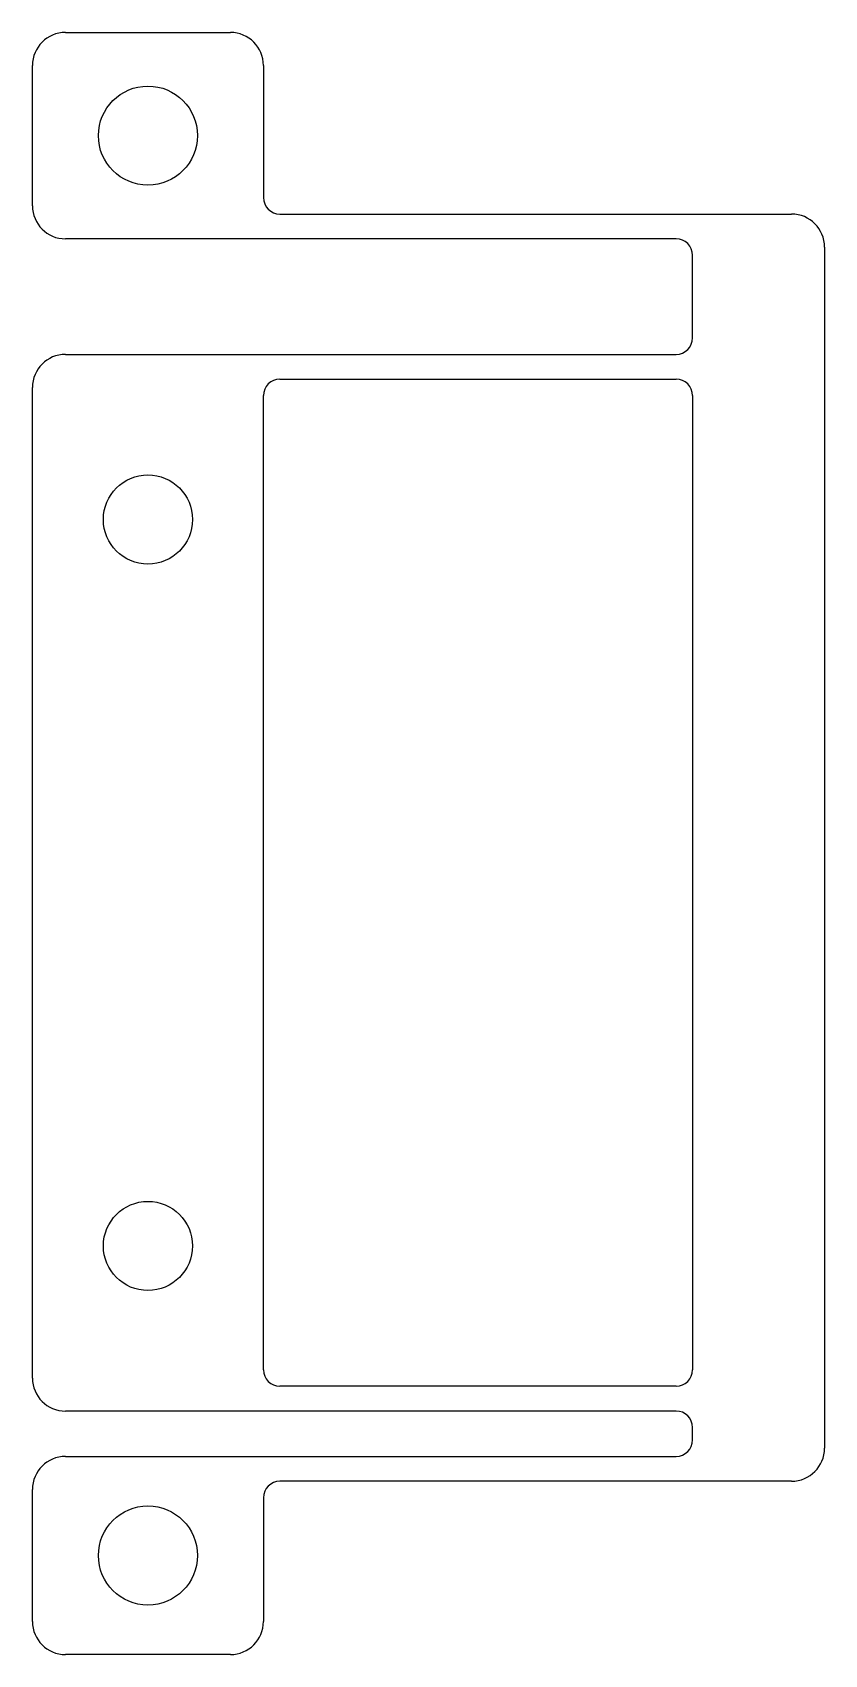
# Model space of a CAD drawing. Header units: millimetres. Extents: x -24 to 0, y -5.3 to 43.9.
import ezdxf

# ---------------------------------------------------------------- set-up
doc = ezdxf.new("R2010")
doc.units = ezdxf.units.MM

msp = doc.modelspace()

# ---------------------------------------------------------------- linework, layer by layer
at = {"color": 7, "linetype": 'Continuous', "lineweight": 25}
for p, q in [((-23, 43.875), (-18, 43.875)), ((-24, 38.625), (-24, 42.875)), ((-17, 42.875), (-17, 38.875)), ((-16.5, 38.375), (-1, 38.375)), ((-4.5, 37.625), (-23, 37.625)), ((0, 37.375), (0, 1)), ((-4, 34.625), (-4, 37.125)), ((-23, 34.125), (-4.5, 34.125)), ((-24, 3.125), (-24, 33.125)), ((-16.5, 33.375), (-4.5, 33.375)), ((-17, 3.375), (-17, 32.875)), ((-4, 32.875), (-4, 3.375)), ((-4.5, 2.875), (-16.5, 2.875)), ((-4.5, 2.125), (-23, 2.125)), ((-4, 1.25), (-4, 1.625)), ((-23, 0.75), (-4.5, 0.75)), ((-1, 0), (-16.5, 0)), ((-24, -4.25), (-24, -0.25)), ((-17, -0.5), (-17, -4.25)), ((-18, -5.25), (-23, -5.25))]:
    msp.add_line(p, q, dxfattribs=at)
for centre, radius in [((-20.5, 40.75), 1.5), ((-20.5, 29.125), 1.35), ((-20.5, 7.125), 1.35), ((-20.5, -2.25), 1.5)]:
    msp.add_circle(centre, radius, dxfattribs=at)
for centre, radius, start, end in [((-23, 42.875), 1, 90, 180), ((-18, 42.875), 1, 0, 90), ((-16.5, 38.875), 0.5, 180, 270), ((-23, 38.625), 1, 180, 270), ((-1, 37.375), 1, 0, 90), ((-4.5, 37.125), 0.5, 0, 90), ((-4.5, 34.625), 0.5, 270, 0), ((-23, 33.125), 1, 90, 180), ((-16.5, 32.875), 0.5, 90, 180), ((-4.5, 32.875), 0.5, 0, 90), ((-23, 3.125), 1, 180, 270), ((-16.5, 3.375), 0.5, 180, 270), ((-4.5, 3.375), 0.5, 270, 0), ((-4.5, 1.625), 0.5, 0, 90), ((-4.5, 1.25), 0.5, 270, 0), ((-1, 1), 1, 270, 0), ((-23, -0.25), 1, 90, 180), ((-16.5, -0.5), 0.5, 90, 180), ((-23, -4.25), 1, 180, 270), ((-18, -4.25), 1, 270, 0)]:
    msp.add_arc(centre, radius, start, end, dxfattribs=at)

doc.saveas('drawing.dxf')
